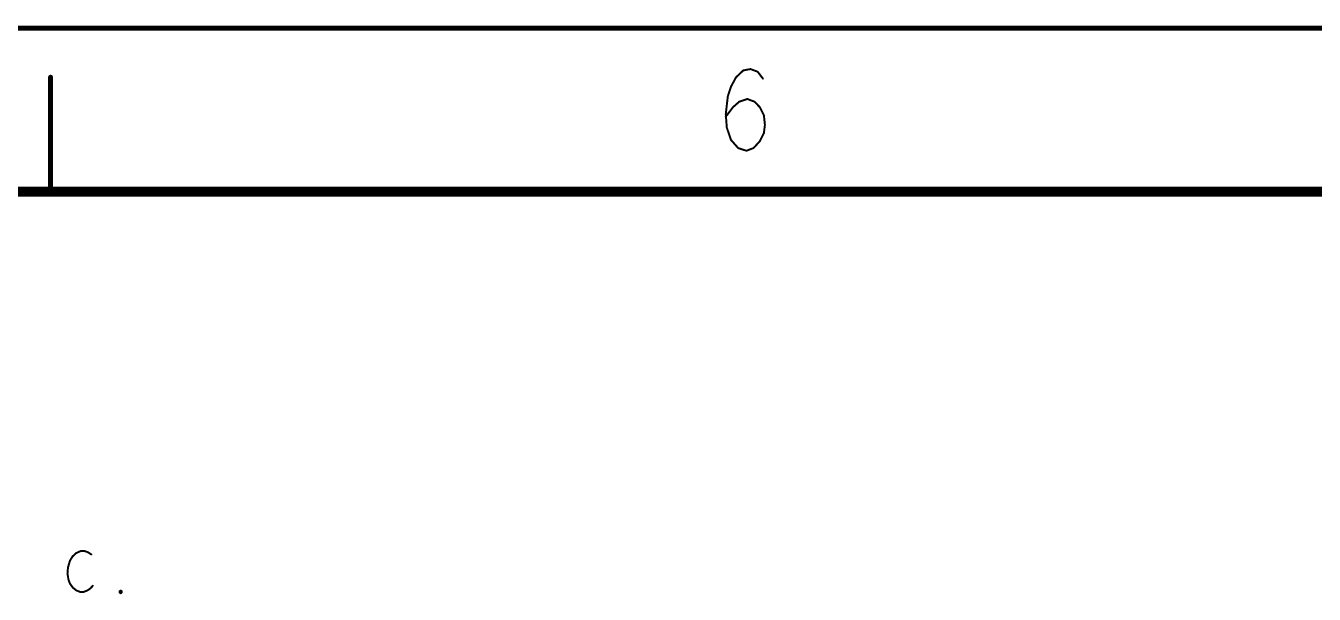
# Model space of a CAD drawing. Extents: x -18 to 16.1, y -6.6 to 15.5.
# Drawn here: x -9.526 to -5.585, y 13.721 to 15.46 of the extents above; entities that cross this region are included whole.
import ezdxf

# ---------------------------------------------------------------- set-up
doc = ezdxf.new("R2010")
doc.units = 0
doc.layers.get('0').update_dxf_attribs({"linetype": 'CONTINUOUS'})
doc.layers.add('FAB', color=13, linetype='CONTINUOUS')

# ---------------------------------------------------------------- blocks, each defined once
blk = doc.blocks.new('ROUND_13')
at = {"const_width": 0.0075}
blk.add_lwpolyline([(-0.00375, 0, 1), (0.00375, 0, 1)], format="xyb", close=True, dxfattribs=at)
blk = doc.blocks.new('ROUND_1')
at = {"const_width": 0.003}
blk.add_lwpolyline([(-0.0015, 0, 1), (0.0015, 0, 1)], format="xyb", close=True, dxfattribs=at)

msp = doc.modelspace()

# ---------------------------------------------------------------- linework, layer by layer
at = {"layer": 'FAB'}
for points, const_width in [([(-17.9499, 15.4527), (16.0501, 15.4527)], 0.015), ([(-7.3312, 15.3236), (-7.3092, 15.3277)], 0.006), ([(-7.3092, 15.3277), (-7.2871, 15.3194)], 0.006), ([(-9.4499, 14.9527), (-9.4499, 15.3027)], 0.015), ([(-7.369, 15.2736), (-7.3533, 15.3027)], 0.006), ([(-7.3533, 15.3027), (-7.3312, 15.3236)], 0.006), ([(-7.2871, 15.3194), (-7.2713, 15.2986)], 0.006), ([(-7.3785, 15.2444), (-7.369, 15.2736)], 0.006), ([(-7.3848, 15.1902), (-7.3785, 15.2444)], 0.006), ([(-7.3848, 15.1819), (-7.3627, 15.2111)], 0.006), ([(-7.3627, 15.2111), (-7.3438, 15.2277)], 0.006), ([(-7.3438, 15.2277), (-7.3186, 15.2361)], 0.006), ([(-7.3186, 15.2361), (-7.2965, 15.2277)], 0.006), ([(-7.2965, 15.2277), (-7.2808, 15.2111)], 0.006), ([(-7.2808, 15.2111), (-7.2682, 15.1861)], 0.006), ([(-7.3816, 15.1486), (-7.3848, 15.1902)], 0.006), ([(-7.2682, 15.1861), (-7.2651, 15.1569)], 0.006), ([(-7.369, 15.1111), (-7.3816, 15.1486)], 0.006), ([(-7.2682, 15.1319), (-7.2808, 15.1069)], 0.006), ([(-7.2651, 15.1569), (-7.2682, 15.1319)], 0.006), ([(-7.347, 15.0861), (-7.369, 15.1111)], 0.006), ([(-7.2808, 15.1069), (-7.2997, 15.0861)], 0.006), ([(-7.3217, 15.0777), (-7.347, 15.0861)], 0.006), ([(-7.2997, 15.0861), (-7.3217, 15.0777)], 0.006), ([(15.0501, 14.9527), (-16.9499, 14.9527)], 0.03), ([(-9.3827, 13.8361), (-9.3904, 13.8236)], 0.006), ([(-9.3718, 13.8465), (-9.3827, 13.8361)], 0.006), ([(-9.3579, 13.8527), (-9.3718, 13.8465)], 0.006), ([(-9.3455, 13.8527), (-9.3579, 13.8527)], 0.006), ([(-9.3346, 13.8486), (-9.3455, 13.8527)], 0.006), ([(-9.3253, 13.8423), (-9.3346, 13.8486)], 0.006), ([(-9.3966, 13.8027), (-9.3982, 13.784)], 0.006), ([(-9.3904, 13.8236), (-9.3966, 13.8027)], 0.006), ([(-9.3982, 13.784), (-9.3951, 13.7652)], 0.006), ([(-9.3951, 13.7652), (-9.3904, 13.7527)], 0.006), ([(-9.3904, 13.7527), (-9.3811, 13.7402)], 0.006), ([(-9.3811, 13.7402), (-9.3703, 13.7319)], 0.006), ([(-9.3703, 13.7319), (-9.3594, 13.7277)], 0.006), ([(-9.3594, 13.7277), (-9.3486, 13.7277)], 0.006), ([(-9.3486, 13.7277), (-9.3377, 13.7319)], 0.006), ([(-9.3377, 13.7319), (-9.3284, 13.7382)], 0.006), ([(-9.3284, 13.7382), (-9.3207, 13.7465)], 0.006), ([(-9.2385, 13.7298), (-9.2354, 13.7319)], 0.006), ([(-9.2385, 13.7257), (-9.2385, 13.7298)], 0.006), ([(-9.2354, 13.7236), (-9.2385, 13.7257)], 0.006), ([(-9.2354, 13.7319), (-9.2323, 13.7298)], 0.006), ([(-9.2323, 13.7257), (-9.2354, 13.7236)], 0.006), ([(-9.2323, 13.7298), (-9.2323, 13.7257)], 0.006)]:
    msp.add_lwpolyline(points, dxfattribs=dict(at, const_width=const_width))

# ---------------------------------------------------------------- block references
for name, p in [('ROUND_1', (-7.3092, 15.3277)), ('ROUND_1', (-7.3092, 15.3277)), ('ROUND_13', (-9.4499, 15.3027)), ('ROUND_1', (-7.3533, 15.3027)), ('ROUND_1', (-7.3533, 15.3027)), ('ROUND_1', (-7.3312, 15.3236)), ('ROUND_1', (-7.3312, 15.3236)), ('ROUND_1', (-7.2871, 15.3194)), ('ROUND_1', (-7.2871, 15.3194)), ('ROUND_1', (-7.2713, 15.2986)), ('ROUND_1', (-7.369, 15.2736)), ('ROUND_1', (-7.369, 15.2736)), ('ROUND_1', (-7.3785, 15.2444)), ('ROUND_1', (-7.3785, 15.2444)), ('ROUND_1', (-7.3627, 15.2111)), ('ROUND_1', (-7.3627, 15.2111)), ('ROUND_1', (-7.3438, 15.2277)), ('ROUND_1', (-7.3438, 15.2277)), ('ROUND_1', (-7.3186, 15.2361)), ('ROUND_1', (-7.3186, 15.2361)), ('ROUND_1', (-7.2965, 15.2277)), ('ROUND_1', (-7.2965, 15.2277)), ('ROUND_1', (-7.2808, 15.2111)), ('ROUND_1', (-7.2808, 15.2111)), ('ROUND_1', (-7.3848, 15.1902)), ('ROUND_1', (-7.3848, 15.1902)), ('ROUND_1', (-7.3848, 15.1819)), ('ROUND_1', (-7.2682, 15.1861)), ('ROUND_1', (-7.2682, 15.1861)), ('ROUND_1', (-7.3816, 15.1486)), ('ROUND_1', (-7.3816, 15.1486)), ('ROUND_1', (-7.2682, 15.1319)), ('ROUND_1', (-7.2682, 15.1319)), ('ROUND_1', (-7.2651, 15.1569)), ('ROUND_1', (-7.2651, 15.1569)), ('ROUND_1', (-7.369, 15.1111)), ('ROUND_1', (-7.369, 15.1111)), ('ROUND_1', (-7.2808, 15.1069)), ('ROUND_1', (-7.2808, 15.1069)), ('ROUND_1', (-7.347, 15.0861)), ('ROUND_1', (-7.347, 15.0861)), ('ROUND_1', (-7.3217, 15.0777)), ('ROUND_1', (-7.3217, 15.0777)), ('ROUND_1', (-7.2997, 15.0861)), ('ROUND_1', (-7.2997, 15.0861)), ('ROUND_13', (-9.4499, 14.9527)), ('ROUND_1', (-9.3827, 13.8361)), ('ROUND_1', (-9.3827, 13.8361)), ('ROUND_1', (-9.3718, 13.8465)), ('ROUND_1', (-9.3718, 13.8465)), ('ROUND_1', (-9.3579, 13.8527)), ('ROUND_1', (-9.3579, 13.8527)), ('ROUND_1', (-9.3455, 13.8527)), ('ROUND_1', (-9.3455, 13.8527)), ('ROUND_1', (-9.3346, 13.8486)), ('ROUND_1', (-9.3346, 13.8486)), ('ROUND_1', (-9.3253, 13.8423)), ('ROUND_1', (-9.3966, 13.8027)), ('ROUND_1', (-9.3966, 13.8027)), ('ROUND_1', (-9.3904, 13.8236)), ('ROUND_1', (-9.3904, 13.8236)), ('ROUND_1', (-9.3982, 13.784)), ('ROUND_1', (-9.3982, 13.784)), ('ROUND_1', (-9.3951, 13.7652)), ('ROUND_1', (-9.3951, 13.7652)), ('ROUND_1', (-9.3904, 13.7527)), ('ROUND_1', (-9.3904, 13.7527)), ('ROUND_1', (-9.3811, 13.7402)), ('ROUND_1', (-9.3811, 13.7402)), ('ROUND_1', (-9.3703, 13.7319)), ('ROUND_1', (-9.3703, 13.7319)), ('ROUND_1', (-9.3594, 13.7277)), ('ROUND_1', (-9.3594, 13.7277)), ('ROUND_1', (-9.3486, 13.7277)), ('ROUND_1', (-9.3486, 13.7277)), ('ROUND_1', (-9.3377, 13.7319)), ('ROUND_1', (-9.3377, 13.7319)), ('ROUND_1', (-9.3284, 13.7382)), ('ROUND_1', (-9.3284, 13.7382)), ('ROUND_1', (-9.3207, 13.7465)), ('ROUND_1', (-9.2385, 13.7298)), ('ROUND_1', (-9.2385, 13.7298)), ('ROUND_1', (-9.2385, 13.7257)), ('ROUND_1', (-9.2385, 13.7257)), ('ROUND_1', (-9.2354, 13.7319)), ('ROUND_1', (-9.2354, 13.7319)), ('ROUND_1', (-9.2354, 13.7236)), ('ROUND_1', (-9.2354, 13.7236)), ('ROUND_1', (-9.2323, 13.7298)), ('ROUND_1', (-9.2323, 13.7298)), ('ROUND_1', (-9.2323, 13.7257)), ('ROUND_1', (-9.2323, 13.7257))]:
    msp.add_blockref(name, p, dxfattribs=at)

doc.saveas('drawing.dxf')
